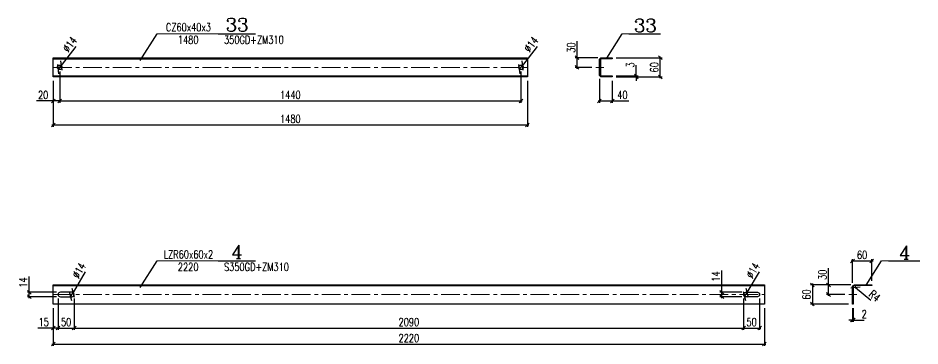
# Model space of a CAD drawing. Header units: millimetres. Extents: x -110 to 3857, y -131 to 4782.
# Drawn here: x -110 to 2706, y -131 to 894 of the extents above; entities that cross this region are included whole.
import ezdxf
from ezdxf.enums import TextEntityAlignment as Align

# ---------------------------------------------------------------- set-up
doc = ezdxf.new("R2010")
doc.units = ezdxf.units.MM
doc.header["$LTSCALE"] = 1.833333
doc.header["$PDMODE"] = 1
doc.linetypes.add('CENTER', pattern=[50.8, 31.75, -6.35, 6.35, -6.35])
doc.layers.get('0').update_dxf_attribs({"linetype": 'CONTINUOUS'})
doc.layers.get('Defpoints').update_dxf_attribs({"linetype": 'CONTINUOUS'})
for name, color, linetype, lineweight in [('k_inny', 40, 'CONTINUOUS', 13), ('k_konstrukcja', 3, 'CONTINUOUS', 25), ('k_osie', 6, 'CENTER', 5), ('k_pozycje', 1, 'CONTINUOUS', 5), ('k_wymiary', 1, 'CONTINUOUS', 5), ('RFD_C5', 1, 'CONTINUOUS', 5), ('RFD_T3', 2, 'CONTINUOUS', 25), ('RFD_T5', 2, 'CONTINUOUS', 5)]:
    doc.layers.add(name, color=color, linetype=linetype, lineweight=lineweight)
doc.styles.add('TXT3', font='SIMPLEX.SHX', dxfattribs={"width": 0.75, "height": 25})
doc.styles.add('TXT5', font='COMPLEX.shx', dxfattribs={"height": 41.666667})
doc.dimstyles.new('R1', dxfattribs={"dimtxt": 25, "dimasz": 20.833333, "dimexe": 5.833333, "dimexo": 12.5, "dimgap": 5, "dimtad": 0, "dimdec": 0, "dimzin": 0, "dimdsep": 46, "dimtxsty": 'TXT3', "dimblk1": 'OBLIQUE', "dimblk2": 'OBLIQUE', "dimsah": 1, "dimtsz": 5.833333, "dimcen": -3, "dimdle": 4.166667, "dimclrt": 2, "dimadec": 0, "dimazin": 0, "dimtfac": 0.75, "dimtdec": 0, "dimtmove": 0, "dimatfit": 3, "dimldrblk": 'NONE', "dimfxl": 1, "dimtvp": 0.75, "dimtolj": 1, "dimtzin": 0, "dimarcsym": 0})
doc.dimstyles.new('R1_002', dxfattribs={"dimtxt": 25, "dimasz": 5.833333, "dimexe": 5.833333, "dimexo": 12.5, "dimgap": 5, "dimtad": 0, "dimdec": 0, "dimzin": 0, "dimdsep": 46, "dimtxsty": 'TXT3', "dimblk1": 'OBLIQUE', "dimblk2": 'OBLIQUE', "dimsah": 1, "dimtsz": 5.833333, "dimcen": -3, "dimdle": 4.166667, "dimclrt": 2, "dimadec": 0, "dimazin": 0, "dimtfac": 0.75, "dimtdec": 0, "dimtmove": 0, "dimatfit": 3, "dimldrblk": 'NONE', "dimfxl": 1, "dimtvp": 0.75, "dimtolj": 1, "dimtzin": 0, "dimarcsym": 0})

# ---------------------------------------------------------------- blocks, each defined once
blk = doc.blocks.new('Poz. 33')
for points in [[(-20, 27), (1460, 27)], [(-20, -27), (1460, -27)]]:
    blk.add_lwpolyline(points)
at = {"layer": 'k_konstrukcja'}
blk.add_lwpolyline([(-20, 30), (1460, 30), (1460, -30), (-20, -30)], close=True, dxfattribs=at)
for centre in [(0, 0), (1440, 0)]:
    blk.add_circle(centre, 7, dxfattribs=at)
at = {"layer": 'k_osie'}
blk.add_lwpolyline([(-20, 0), (1460, 0)], dxfattribs=at)
blk = doc.blocks.new('xp-opis')
at = {"layer": 'RFD_C5'}
blk.add_line((0, 0), (228.8, 0), dxfattribs=at)
at = {"layer": 'RFD_T3'}
blk.add_line((228.8, 0), (368.9, 0), dxfattribs=at)
at = {"layer": 'RFD_T3', "linetype": 'Continuous', "style": 'TXT5'}
blk.add_attdef('NR', text='', height=50, dxfattribs=at).set_placement((299.4, -6), align=Align.BOTTOM_CENTER)
at = {"layer": 'RFD_T5', "style": 'TXT3', "width": 0.75}
blk.add_attdef('OPIS', text='', height=30, dxfattribs=at).set_placement((117.2, 0.4), align=Align.BOTTOM_CENTER)
blk.add_attdef('DLUGOSC', text='', height=30, dxfattribs=at).set_placement((116.2, -7.6), align=Align.TOP_CENTER)
for tag, p in [('STAL', (250.6, -37.6)), ('UWAGI', (250.6, -82.9))]:
    blk.add_attdef(tag, p, '', height=30, dxfattribs=at)
at = {"layer": 'RFD_T5', "style": 'TXT3', "width": 0.75, "flags": 1}
for tag, p in [('G_JEDN', (42.7, -82.9)), ('G', (42.7, -134.4))]:
    blk.add_attdef(tag, p, '', height=30, dxfattribs=at)
blk = doc.blocks.new('*D576')
at = {"layer": 'Defpoints', "color": 0}
for p in [(15, 30), (0, 0), (0, -75)]:
    blk.add_point(p, dxfattribs=at)
at = {"layer": 'k_wymiary', "color": 0, "lineweight": -2}
for p, q in [((15, 17.5), (15, -80.8)), ((0, -12.5), (0, -80.8)), ((0, -75), (-48.5, -75)), ((5.8, -69.2), (-5.8, -80.8)), ((19.2, -75), (0, -75)), ((9.2, -80.8), (20.8, -69.2))]:
    blk.add_line(p, q, dxfattribs=at)
at = {"layer": 'k_wymiary', "color": 2, "insert": (-30.1, -56.3), "char_height": 25, "attachment_point": 5, "style": 'TXT3'}
blk.add_mtext('\\A1;15', dxfattribs=at)
blk = doc.blocks.new('_None')
blk = doc.blocks.new('_Oblique')
at = {"color": 0, "linetype": 'ByBlock', "lineweight": -2}
blk.add_line((-0.5, -0.5), (0.5, 0.5), dxfattribs=at)
blk = doc.blocks.new('*D577')
at = {"layer": 'Defpoints', "color": 0}
for p in [(15, 30), (65, 30), (65, -75)]:
    blk.add_point(p, dxfattribs=at)
at = {"layer": 'k_wymiary', "color": 0, "lineweight": -2}
for p, q in [((15, 17.5), (15, -80.8)), ((65, 17.5), (65, -80.8)), ((20.8, -69.2), (9.2, -80.8)), ((10.8, -75), (69.2, -75)), ((59.2, -80.8), (70.8, -69.2))]:
    blk.add_line(p, q, dxfattribs=at)
at = {"layer": 'k_wymiary', "color": 2, "insert": (40, -56.3), "char_height": 25, "attachment_point": 5, "style": 'TXT3'}
blk.add_mtext('\\A1;50', dxfattribs=at)
blk = doc.blocks.new('*D578')
at = {"layer": 'Defpoints', "color": 0}
for p in [(65, 30), (2155, 30), (2155, -75)]:
    blk.add_point(p, dxfattribs=at)
at = {"layer": 'k_wymiary', "color": 0, "lineweight": -2}
for p, q in [((65, 17.5), (65, -80.8)), ((2155, 17.5), (2155, -80.8)), ((70.8, -69.2), (59.2, -80.8)), ((60.8, -75), (2159.2, -75)), ((2149.2, -80.8), (2160.8, -69.2))]:
    blk.add_line(p, q, dxfattribs=at)
at = {"layer": 'k_wymiary', "color": 2, "insert": (1110, -56.2), "char_height": 25, "attachment_point": 5, "style": 'TXT3'}
blk.add_mtext('\\A1;2090', dxfattribs=at)
blk = doc.blocks.new('*D579')
at = {"layer": 'Defpoints', "color": 0}
for p in [(2155, 30), (2205, 30), (2205, -75)]:
    blk.add_point(p, dxfattribs=at)
at = {"layer": 'k_wymiary', "color": 0, "lineweight": -2}
for p, q in [((2155, 17.5), (2155, -80.8)), ((2205, 17.5), (2205, -80.8)), ((2160.8, -69.2), (2149.2, -80.8)), ((2150.8, -75), (2209.2, -75)), ((2199.2, -80.8), (2210.8, -69.2))]:
    blk.add_line(p, q, dxfattribs=at)
at = {"layer": 'k_wymiary', "color": 2, "insert": (2180, -56.2), "char_height": 25, "attachment_point": 5, "style": 'TXT3'}
blk.add_mtext('\\A1;50', dxfattribs=at)
blk = doc.blocks.new('*D580')
at = {"layer": 'Defpoints', "color": 0}
for p in [(2420, 60), (2502, 60), (2483.5, 30)]:
    blk.add_point(p, dxfattribs=at)
at = {"layer": 'k_wymiary', "color": 0, "lineweight": -2}
for p, q in [((2420, 60), (2420, 112)), ((2425.8, 54.2), (2414.2, 65.8)), ((2489.5, 60), (2414.2, 60)), ((2420, 25.8), (2420, 60)), ((2414.2, 35.8), (2425.8, 24.2)), ((2471, 30), (2414.2, 30))]:
    blk.add_line(p, q, dxfattribs=at)
at = {"layer": 'k_wymiary', "color": 2, "insert": (2401.3, 91.8), "char_height": 25, "attachment_point": 5, "rotation": 90, "style": 'TXT3'}
blk.add_mtext('\\A1;30', dxfattribs=at)
blk = doc.blocks.new('*D581')
at = {"layer": 'Defpoints', "color": 0}
for p in [(0, 0), (2220, 0), (2220, -125)]:
    blk.add_point(p, dxfattribs=at)
at = {"layer": 'k_wymiary', "color": 0, "lineweight": -2}
for p, q in [((0, -12.5), (0, -130.8)), ((2220, -12.5), (2220, -130.8)), ((5.8, -119.2), (-5.8, -130.8)), ((-4.2, -125), (2224.2, -125)), ((2214.2, -130.8), (2225.8, -119.2))]:
    blk.add_line(p, q, dxfattribs=at)
at = {"layer": 'k_wymiary', "color": 2, "insert": (1110, -106.2), "char_height": 25, "attachment_point": 5, "style": 'TXT3'}
blk.add_mtext('\\A1;2220', dxfattribs=at)
blk = doc.blocks.new('*D582')
at = {"layer": 'Defpoints', "color": 0}
for p in [(2502, 60), (2370, 0), (2495, 0)]:
    blk.add_point(p, dxfattribs=at)
at = {"layer": 'k_wymiary', "color": 0, "lineweight": -2}
for p, q in [((2375.8, 54.2), (2364.2, 65.8)), ((2489.5, 60), (2364.2, 60)), ((2370, 64.2), (2370, -4.2)), ((2364.2, 5.8), (2375.8, -5.8)), ((2482.5, 0), (2364.2, 0))]:
    blk.add_line(p, q, dxfattribs=at)
at = {"layer": 'k_wymiary', "color": 2, "insert": (2351.3, 30), "char_height": 25, "attachment_point": 5, "rotation": 90, "style": 'TXT3'}
blk.add_mtext('\\A1;60', dxfattribs=at)
blk = doc.blocks.new('*D583')
at = {"layer": 'Defpoints', "color": 0}
for p in [(2501, 54), (2504.1, 51.4)]:
    blk.add_point(p, dxfattribs=at)
at = {"layer": 'k_wymiary', "color": 0, "lineweight": -2}
for p in [(2501, 54), (2552.4, 11.1)]:
    blk.add_line(p, (2504.1, 51.4), dxfattribs=at)
blk.add_arc((2501, 54), 4, 320.1312, 90, dxfattribs=at)
at = {"layer": 'k_wymiary', "color": 0, "linetype": 'ByBlock', "lineweight": -2, "xscale": 20.83333333333333, "yscale": 20.83333333333333, "zscale": 20.83333333333333, "rotation": 140.131237239579}
blk.add_blockref('_Oblique', (2504.1, 51.4), dxfattribs=at)
at = {"layer": 'k_wymiary', "color": 2, "insert": (2564.2, 25.6), "char_height": 25, "attachment_point": 5, "rotation": 320.1312, "style": 'TXT3'}
blk.add_mtext('\\A1;R4', dxfattribs=at)
blk = doc.blocks.new('*D584')
at = {"layer": 'Defpoints', "color": 0}
for p in [(2555, 135), (2555, 60), (2495, 54)]:
    blk.add_point(p, dxfattribs=at)
at = {"layer": 'k_wymiary', "color": 0, "lineweight": -2}
for p, q in [((2500.8, 140.8), (2489.2, 129.2)), ((2495, 66.5), (2495, 140.8)), ((2549.2, 129.2), (2560.8, 140.8)), ((2555, 72.5), (2555, 140.8)), ((2490.8, 135), (2559.2, 135))]:
    blk.add_line(p, q, dxfattribs=at)
at = {"layer": 'k_wymiary', "color": 2, "insert": (2525, 153.7), "char_height": 25, "attachment_point": 5, "style": 'TXT3'}
blk.add_mtext('\\A1;60', dxfattribs=at)
blk = doc.blocks.new('*D585')
at = {"layer": 'Defpoints', "color": 0}
for p in [(-75, 37), (22, 37), (22, 23)]:
    blk.add_point(p, dxfattribs=at)
at = {"layer": 'k_wymiary', "color": 0, "lineweight": -2}
for p, q in [((-75, 37), (-75, 86.3)), ((-69.2, 31.2), (-80.8, 42.8)), ((9.5, 37), (-80.8, 37)), ((-80.8, 28.8), (-69.2, 17.2)), ((-75, 18.8), (-75, 37)), ((9.5, 23), (-80.8, 23))]:
    blk.add_line(p, q, dxfattribs=at)
at = {"layer": 'k_wymiary', "color": 2, "insert": (-93.7, 67.5), "char_height": 25, "attachment_point": 5, "rotation": 90, "style": 'TXT3'}
blk.add_mtext('\\A1;14', dxfattribs=at)
blk = doc.blocks.new('*D586')
at = {"layer": 'Defpoints', "color": 0}
for p in [(2087, 37), (2162, 37), (2162, 23)]:
    blk.add_point(p, dxfattribs=at)
at = {"layer": 'k_wymiary', "color": 0, "lineweight": -2}
for p, q in [((2087, 37), (2087, 105.2)), ((2092.8, 31.2), (2081.2, 42.8)), ((2149.5, 37), (2081.2, 37)), ((2081.2, 28.8), (2092.8, 17.2)), ((2087, 18.8), (2087, 41.2)), ((2149.5, 23), (2081.2, 23))]:
    blk.add_line(p, q, dxfattribs=at)
at = {"layer": 'k_wymiary', "color": 2, "insert": (2068.3, 86.3), "char_height": 25, "attachment_point": 5, "rotation": 90, "style": 'TXT3'}
blk.add_mtext('\\A1;14', dxfattribs=at)
blk = doc.blocks.new('pozycja')
at = {"layer": 'RFD_C5', "linetype": 'Continuous'}
blk.add_line((0, 0), (25.8, 0), dxfattribs=at)
at = {"layer": 'RFD_T3'}
blk.add_line((25.8, 0), (143.9, 0), dxfattribs=at)
at = {"layer": 'RFD_T3', "linetype": 'Continuous', "style": 'TXT5'}
blk.add_attdef('NR', text='', height=50, dxfattribs=at).set_placement((86.9, -9), align=Align.BOTTOM_CENTER)
blk = doc.blocks.new('*D587')
at = {"layer": 'Defpoints', "color": 0}
for p in [(2495, 0), (2497, 0), (2497, -50)]:
    blk.add_point(p, dxfattribs=at)
at = {"layer": 'k_wymiary', "color": 0, "lineweight": -2}
for p, q in [((2495, -12.5), (2495, -55.8)), ((2497, -12.5), (2497, -55.8)), ((2495, -50), (2483.3, -50)), ((2489.2, -55.8), (2500.8, -44.2)), ((2502.8, -44.2), (2491.2, -55.8)), ((2495, -50), (2497, -50)), ((2497, -50), (2531.2, -50))]:
    blk.add_line(p, q, dxfattribs=at)
at = {"layer": 'k_wymiary', "color": 2, "insert": (2531.6, -31.3), "char_height": 25, "attachment_point": 5, "style": 'TXT3'}
blk.add_mtext('\\A1;2', dxfattribs=at)
blk = doc.blocks.new('*D591')
at = {"layer": 'Defpoints', "color": 0}
for p in [(20, 740), (0, 710), (0, 635)]:
    blk.add_point(p, dxfattribs=at)
at = {"layer": 'k_wymiary', "color": 0, "lineweight": -2}
for p, q in [((20, 727.5), (20, 629.2)), ((0, 697.5), (0, 629.2)), ((0, 635), (-52, 635)), ((5.8, 640.8), (-5.8, 629.2)), ((24.2, 635), (0, 635)), ((14.2, 629.2), (25.8, 640.8))]:
    blk.add_line(p, q, dxfattribs=at)
at = {"layer": 'k_wymiary', "color": 2, "insert": (-31.8, 653.7), "char_height": 25, "attachment_point": 5, "style": 'TXT3'}
blk.add_mtext('\\A1;20', dxfattribs=at)
blk = doc.blocks.new('*D592')
at = {"layer": 'Defpoints', "color": 0}
for p in [(20, 740), (1460, 740), (1460, 635)]:
    blk.add_point(p, dxfattribs=at)
at = {"layer": 'k_wymiary', "color": 0, "lineweight": -2}
for p, q in [((20, 727.5), (20, 629.2)), ((1460, 727.5), (1460, 629.2)), ((25.8, 640.8), (14.2, 629.2)), ((15.8, 635), (1464.2, 635)), ((1454.2, 629.2), (1465.8, 640.8))]:
    blk.add_line(p, q, dxfattribs=at)
at = {"layer": 'k_wymiary', "color": 2, "insert": (740, 653.8), "char_height": 25, "attachment_point": 5, "style": 'TXT3'}
blk.add_mtext('\\A1;1440', dxfattribs=at)
blk = doc.blocks.new('*D593')
at = {"layer": 'Defpoints', "color": 0}
for p in [(0, 710), (1480, 710), (1480, 560)]:
    blk.add_point(p, dxfattribs=at)
at = {"layer": 'k_wymiary', "color": 0, "lineweight": -2}
for p, q in [((0, 697.5), (0, 554.2)), ((1480, 697.5), (1480, 554.2)), ((5.8, 565.8), (-5.8, 554.2)), ((1474.2, 554.2), (1485.8, 565.8)), ((-4.2, 560), (1484.2, 560))]:
    blk.add_line(p, q, dxfattribs=at)
at = {"layer": 'k_wymiary', "color": 2, "insert": (740, 578.8), "char_height": 25, "attachment_point": 5, "style": 'TXT3'}
blk.add_mtext('\\A1;1480', dxfattribs=at)
blk = doc.blocks.new('*D596')
at = {"layer": 'Defpoints', "color": 0}
for p in [(15.7, 734.4), (24.3, 745.6)]:
    blk.add_point(p, dxfattribs=at)
at = {"layer": 'k_wymiary', "color": 0, "lineweight": -2}
for p in [(70.3, 805.4), (15.7, 734.4)]:
    blk.add_line(p, (24.3, 745.6), dxfattribs=at)
at = {"layer": 'k_wymiary', "color": 0, "linetype": 'ByBlock', "lineweight": -2, "xscale": 20.83333333333333, "yscale": 20.83333333333333, "zscale": 20.83333333333333}
for p, rotation in [((15.7, 734.4), 52.46169574489512), ((24.3, 745.6), 232.4616957448951)]:
    blk.add_blockref('_Oblique', p, dxfattribs=dict(at, rotation=rotation))
at = {"layer": 'k_wymiary', "color": 2, "insert": (51.4, 811.7), "char_height": 25, "attachment_point": 5, "rotation": 52.4617, "style": 'TXT3'}
blk.add_mtext('\\A1;∅14', dxfattribs=at)
blk = doc.blocks.new('*D601')
at = {"layer": 'Defpoints', "color": 0}
for p in [(1705, 717), (1745, 710), (1745, 635)]:
    blk.add_point(p, dxfattribs=at)
at = {"layer": 'k_wymiary', "color": 0, "lineweight": -2}
for p, q in [((1705, 704.5), (1705, 629.2)), ((1745, 697.5), (1745, 629.2)), ((1710.8, 640.8), (1699.2, 629.2)), ((1700.8, 635), (1745, 635)), ((1739.2, 629.2), (1750.8, 640.8)), ((1745, 635), (1797, 635))]:
    blk.add_line(p, q, dxfattribs=at)
at = {"layer": 'k_wymiary', "color": 2, "insert": (1776.8, 653.7), "char_height": 25, "attachment_point": 5, "style": 'TXT3'}
blk.add_mtext('\\A1;40', dxfattribs=at)
blk = doc.blocks.new('*D602')
at = {"layer": 'Defpoints', "color": 0}
for p in [(1635.3, 770), (1712, 770), (1694, 740)]:
    blk.add_point(p, dxfattribs=at)
at = {"layer": 'k_wymiary', "color": 0, "lineweight": -2}
for p, q in [((1635.3, 770), (1635.3, 822)), ((1641.1, 764.2), (1629.4, 775.8)), ((1699.5, 770), (1629.4, 770)), ((1635.3, 735.8), (1635.3, 770)), ((1629.4, 745.8), (1641.1, 734.2)), ((1681.5, 740), (1629.4, 740))]:
    blk.add_line(p, q, dxfattribs=at)
at = {"layer": 'k_wymiary', "color": 2, "insert": (1616.5, 801.8), "char_height": 25, "attachment_point": 5, "rotation": 90, "style": 'TXT3'}
blk.add_mtext('\\A1;30', dxfattribs=at)
blk = doc.blocks.new('*D603')
at = {"layer": 'Defpoints', "color": 0}
for p in [(1745, 770), (1895, 770), (1745, 710)]:
    blk.add_point(p, dxfattribs=at)
at = {"layer": 'k_wymiary', "color": 0, "lineweight": -2}
for p, q in [((1757.5, 770), (1900.8, 770)), ((1900.8, 764.2), (1889.2, 775.8)), ((1895, 705.8), (1895, 774.2)), ((1757.5, 710), (1900.8, 710)), ((1889.2, 715.8), (1900.8, 704.2))]:
    blk.add_line(p, q, dxfattribs=at)
at = {"layer": 'k_wymiary', "color": 2, "insert": (1876.3, 740), "char_height": 25, "attachment_point": 5, "rotation": 90, "style": 'TXT3'}
blk.add_mtext('\\A1;60', dxfattribs=at)
blk = doc.blocks.new('*D604')
at = {"layer": 'Defpoints', "color": 0}
for p in [(61.5, 36), (54.5, 24)]:
    blk.add_point(p, dxfattribs=at)
at = {"layer": 'k_wymiary', "color": 0, "lineweight": -2}
for p in [(99.6, 101.2), (54.5, 24)]:
    blk.add_line(p, (61.5, 36), dxfattribs=at)
at = {"layer": 'k_wymiary', "color": 0, "linetype": 'ByBlock', "lineweight": -2, "xscale": 20.83333333333333, "yscale": 20.83333333333333, "zscale": 20.83333333333333}
for p, rotation in [((54.5, 24), 59.6993144541446), ((61.5, 36), 239.6993144541446)]:
    blk.add_blockref('_Oblique', p, dxfattribs=dict(at, rotation=rotation))
at = {"layer": 'k_wymiary', "color": 2, "insert": (80.2, 105.1), "char_height": 25, "attachment_point": 5, "rotation": 59.6993, "style": 'TXT3'}
blk.add_mtext('\\A1;∅14', dxfattribs=at)
blk = doc.blocks.new('*D605')
at = {"layer": 'Defpoints', "color": 0}
for p in [(2165.5, 36), (2158.5, 24)]:
    blk.add_point(p, dxfattribs=at)
at = {"layer": 'k_wymiary', "color": 0, "lineweight": -2}
for p in [(2203.6, 101.2), (2158.5, 24)]:
    blk.add_line(p, (2165.5, 36), dxfattribs=at)
at = {"layer": 'k_wymiary', "color": 0, "linetype": 'ByBlock', "lineweight": -2, "xscale": 20.83333333333333, "yscale": 20.83333333333333, "zscale": 20.83333333333333}
for p, rotation in [((2158.5, 24), 59.69931445414138), ((2165.5, 36), 239.6993144541414)]:
    blk.add_blockref('_Oblique', p, dxfattribs=dict(at, rotation=rotation))
at = {"layer": 'k_wymiary', "color": 2, "insert": (2184.2, 105.1), "char_height": 25, "attachment_point": 5, "rotation": 59.6993, "style": 'TXT3'}
blk.add_mtext('\\A1;∅14', dxfattribs=at)
blk = doc.blocks.new('*D608')
at = {"layer": 'Defpoints', "color": 0}
for p in [(1455.7, 734.4), (1464.3, 745.6)]:
    blk.add_point(p, dxfattribs=at)
at = {"layer": 'k_wymiary', "color": 0, "lineweight": -2}
for p in [(1510.3, 805.4), (1455.7, 734.4)]:
    blk.add_line(p, (1464.3, 745.6), dxfattribs=at)
at = {"layer": 'k_wymiary', "color": 0, "linetype": 'ByBlock', "lineweight": -2, "xscale": 20.83333333333333, "yscale": 20.83333333333333, "zscale": 20.83333333333333}
for p, rotation in [((1455.7, 734.4), 52.46169574489512), ((1464.3, 745.6), 232.4616957448951)]:
    blk.add_blockref('_Oblique', p, dxfattribs=dict(at, rotation=rotation))
at = {"layer": 'k_wymiary', "color": 2, "insert": (1491.4, 811.7), "char_height": 25, "attachment_point": 5, "rotation": 52.4617, "style": 'TXT3'}
blk.add_mtext('\\A1;∅14', dxfattribs=at)
blk = doc.blocks.new('*D611')
at = {"layer": 'Defpoints', "color": 0}
for p in [(1745, 713), (1745, 710), (1820, 713)]:
    blk.add_point(p, dxfattribs=at)
at = {"layer": 'k_wymiary', "color": 0, "lineweight": -2}
for p, q in [((1820, 713), (1820, 747.2)), ((1757.5, 713), (1825.8, 713)), ((1757.5, 710), (1825.8, 710)), ((1814.2, 718.8), (1825.8, 707.2)), ((1825.8, 704.2), (1814.2, 715.8)), ((1820, 710), (1820, 713)), ((1820, 710), (1820, 698.3))]:
    blk.add_line(p, q, dxfattribs=at)
at = {"layer": 'k_wymiary', "color": 2, "insert": (1801.3, 747.6), "char_height": 25, "attachment_point": 5, "rotation": 90, "style": 'TXT3'}
blk.add_mtext('\\A1;3', dxfattribs=at)

msp = doc.modelspace()

# ---------------------------------------------------------------- linework, layer by layer
at = {"layer": 'k_inny'}
for points in [[(1694, 740), (1719, 740)], [(2483.5, 30), (2508.5, 30)]]:
    msp.add_lwpolyline(points, dxfattribs=at)
at = {"layer": 'k_konstrukcja'}
for points in [[(1745, 770), (1745, 767), (1712, 767, 0.4142136), (1708, 763), (1708, 717, 0.4142136), (1712, 713), (1745, 713), (1745, 710), (1712, 710, -0.4142136), (1705, 717), (1705, 763, -0.4142136), (1712, 770), (1745, 770)], [(2495, 54, -0.4142136), (2501, 60), (2555, 60), (2555, 58), (2501, 58, 0.4142136), (2497, 54), (2497, 0), (2495, 0)], [(22, 23), (58, 23, 1), (58, 37), (22, 37, 1)], [(2198, 23), (2162, 23, -1), (2162, 37), (2198, 37, -1)]]:
    msp.add_lwpolyline(points, format="xyb", close=True, dxfattribs=at)
msp.add_lwpolyline([(0, 60), (2220, 60), (2220, 0), (0, 0)], close=True, dxfattribs=at)
msp.add_lwpolyline([(0, 58), (2220, 58)], dxfattribs=at)
at = {"layer": 'k_osie'}
msp.add_lwpolyline([(0, 30), (2220, 30)], dxfattribs=at)

# ---------------------------------------------------------------- block references
at = {"layer": 'k_konstrukcja'}
msp.add_blockref('Poz. 33', (20, 740), dxfattribs=at)
at = {"layer": 'k_pozycje'}
for name, p, xscale, yscale, zscale, values in [('xp-opis', (324.14, 845), 0.833333333333335, 0.833333333333335, 0.833333333333335, {'NR': '33', 'OPIS': 'CZ60x40x3', 'DLUGOSC': '1480', 'STAL': '350GD+ZM310'}), ('pozycja', (1775.69, 845), 0.83333333333333, 0.83333333333333, 0.83333333333333, {'NR': '33'}), ('xp-opis', (324.14, 135), 0.83333333333333, 0.83333333333333, 0.83333333333333, {'NR': '4', 'OPIS': 'LZR60x60x2', 'DLUGOSC': '2220', 'STAL': 'S350GD+ZM310'}), ('pozycja', (2585.69, 135), 0.83333333333333, 0.83333333333333, 0.83333333333333, {'NR': '4'})]:
    msp.add_blockref(name, p, dxfattribs=dict(at, xscale=xscale, yscale=yscale, zscale=zscale)).add_auto_attribs(values)

# ---------------------------------------------------------------- dimensions: what is measured, and where the dimension line sits
at = {"layer": 'k_wymiary'}
for p1, p2, picture, middle in [((15.73, 734.45), (24.27, 745.55), '*D596', (51.43, 811.68)), ((1455.73, 734.45), (1464.27, 745.55), '*D608', (1491.43, 811.68)), ((54.47, 23.96), (61.53, 36.04), '*D604', (80.15, 105.07)), ((2158.47, 23.96), (2165.53, 36.04), '*D605', (2184.15, 105.07))]:
    dim = msp.add_diameter_dim_2p(p1=p1, p2=p2, dimstyle='R1', dxfattribs=at)
    dim.commit()
    dim.dimension.update_dxf_attribs({"geometry": picture, "text_midpoint": middle})
for base, p1, p2, picture, middle in [((1635.25, 770), (1694, 740), (1712, 770), '*D602', (1616.5, 801.85)), ((1895, 770), (1745, 710), (1745, 770), '*D603', (1876.25, 740)), ((1820, 713), (1745, 710), (1745, 713), '*D611', (1801.25, 747.58)), ((-75, 37), (22, 23), (22, 37), '*D585', (-93.75, 67.51)), ((2420, 60), (2483.5, 30), (2502, 60), '*D580', (2401.25, 91.85)), ((2370, 0), (2502, 60), (2495, 0), '*D582', (2351.25, 30))]:
    dim = msp.add_linear_dim(base=base, p1=p1, p2=p2, angle=90, dimstyle='R1', dxfattribs=at)
    dim.commit()
    dim.dimension.update_dxf_attribs({"geometry": picture, "text_midpoint": middle})
for base, p1, p2, picture, middle in [((0, 635), (20, 740), (0, 710), '*D591', (-31.85, 653.75)), ((1460, 635), (20, 740), (1460, 740), '*D592', (740, 653.75)), ((1480, 560), (0, 710), (1480, 710), '*D593', (740, 578.75)), ((1745, 635), (1705, 717), (1745, 710), '*D601', (1776.85, 653.75)), ((2555, 135), (2495, 54), (2555, 60), '*D584', (2525, 153.75)), ((0, -75), (15, 30), (0, 0), '*D576', (-30.06, -56.25)), ((65, -75), (15, 30), (65, 30), '*D577', (40, -56.25)), ((2220, -125), (0, 0), (2220, 0), '*D581', (1110, -106.25)), ((2497, -50), (2495, 0), (2497, 0), '*D587', (2531.58, -31.25))]:
    dim = msp.add_linear_dim(base=base, p1=p1, p2=p2, dimstyle='R1', dxfattribs=at)
    dim.commit()
    dim.dimension.update_dxf_attribs({"geometry": picture, "text_midpoint": middle})
dim = msp.add_linear_dim(base=(2087, 37), p1=(2162, 23), p2=(2162, 37), angle=90, dimstyle='R1', dxfattribs=at)
dim.commit()
dim.dimension.update_dxf_attribs({"geometry": '*D586', "text_midpoint": (2087, 86.35), "dimtype": 160})
dim = msp.add_radius_dim(center=(2501, 54), mpoint=(2504.07, 51.44), dimstyle='R1', dxfattribs=at)
dim.commit()
dim.dimension.update_dxf_attribs({"geometry": '*D583', "text_midpoint": (2564.24, 25.61)})
for base, p1, p2, picture, middle in [((2155, -75), (65, 30), (2155, 30), '*D578', (1110, -56.25)), ((2205, -75), (2155, 30), (2205, 30), '*D579', (2180, -56.25))]:
    dim = msp.add_linear_dim(base=base, p1=p1, p2=p2, dimstyle='R1', override={"dimtmove": 1}, dxfattribs=at)
    dim.commit()
    dim.dimension.update_dxf_attribs({"geometry": picture, "text_midpoint": middle})

# ---------------------------------------------------------------- leaders
at = {"layer": 'k_pozycje'}
for points in [[(271.4, 761.56), (324.14, 845)], [(1727.66, 769), (1775.69, 845)], [(271.4, 51.56), (324.14, 135)], [(2537.66, 59), (2585.69, 135)]]:
    msp.add_leader(points, dimstyle='R1_002', dxfattribs=at)

doc.saveas('drawing.dxf')
